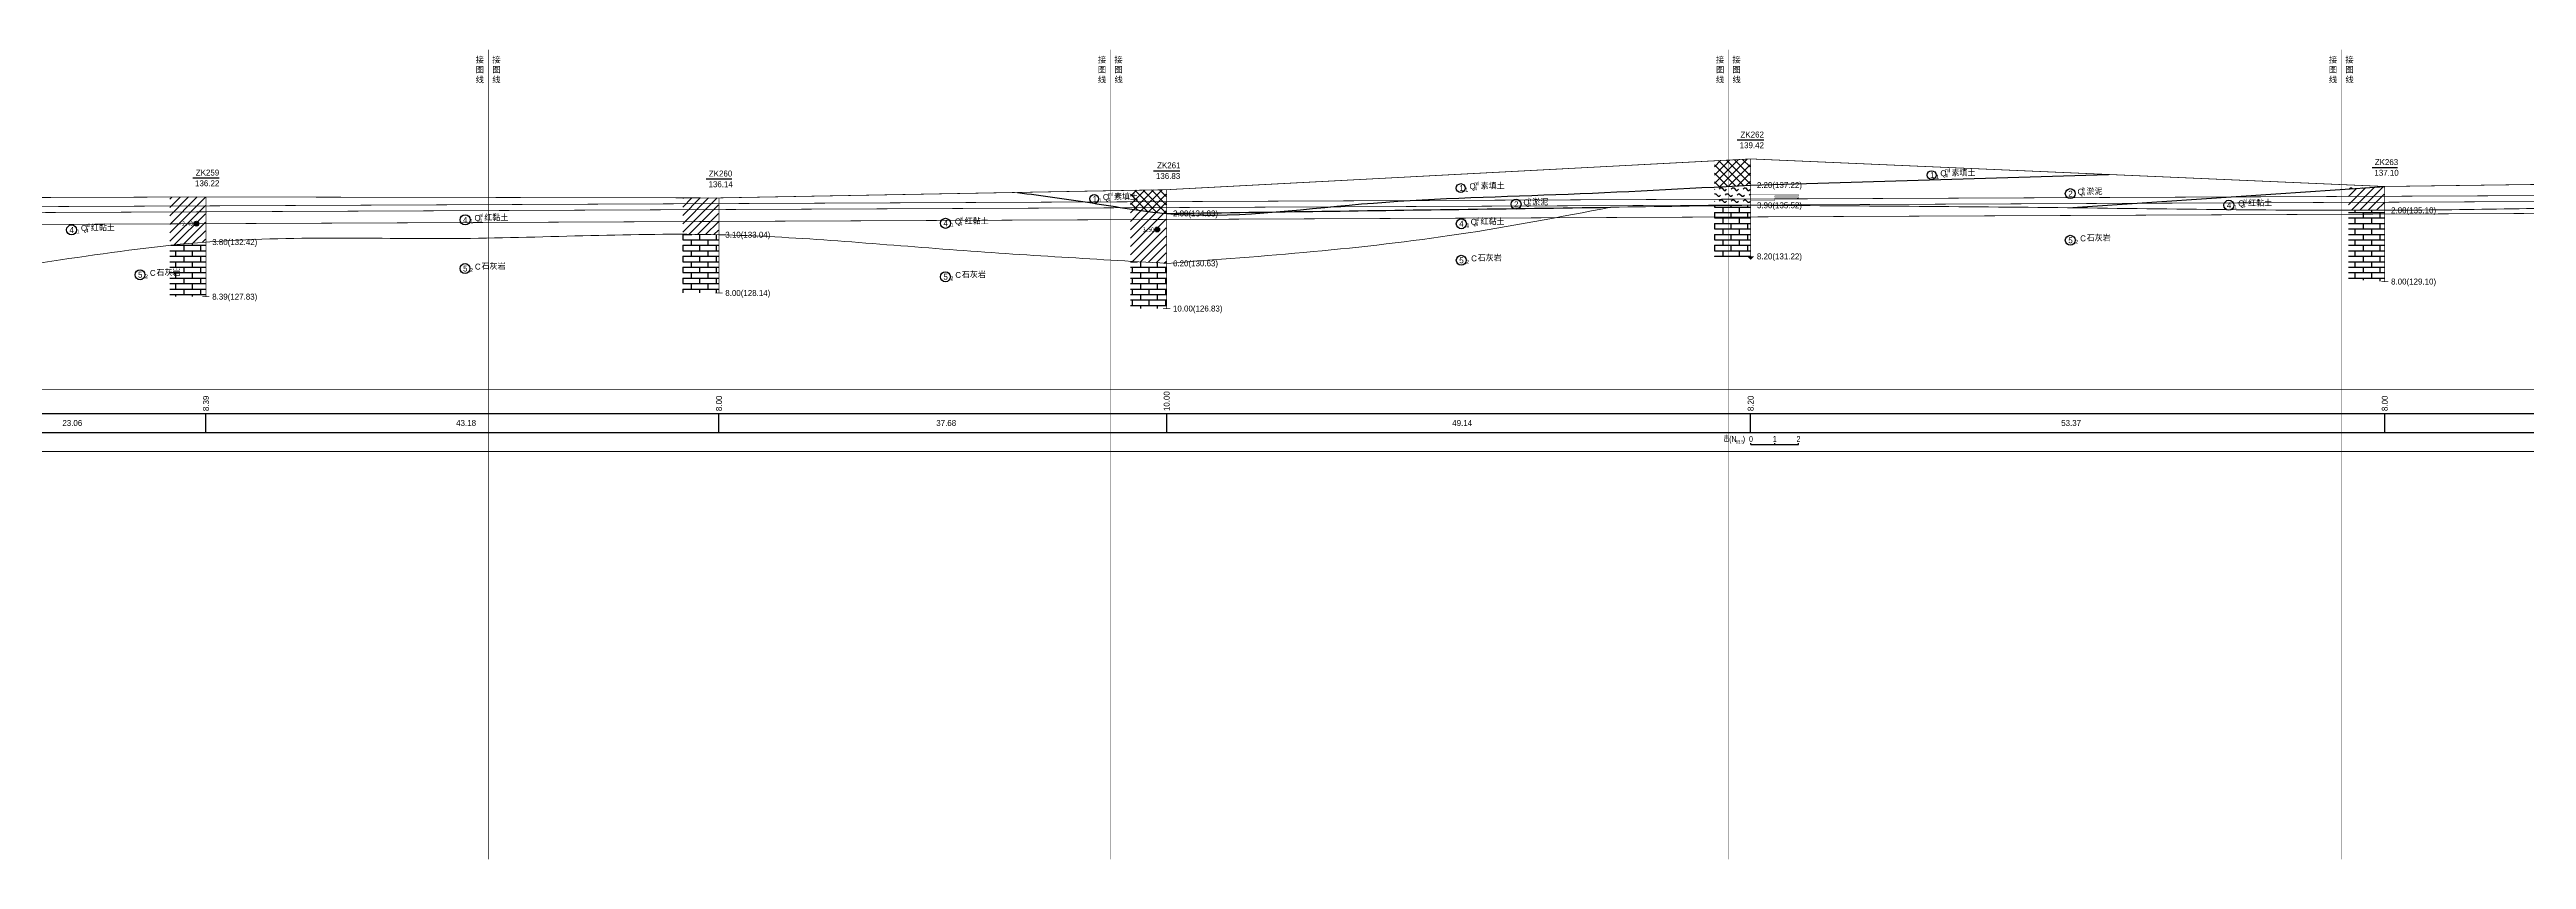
# Model space of a CAD drawing. Header units: inches. Extents: x -205 to 12199, y -11610 to -150.
# Drawn here: x 5246 to 6288, y -11602 to -11261 of the extents above; entities that cross this region are included whole.
import ezdxf
from ezdxf.enums import TextEntityAlignment as Align

# ---------------------------------------------------------------- set-up
doc = ezdxf.new("R2010")
doc.units = ezdxf.units.IN
doc.header["$MEASUREMENT"] = 0
for name, pattern in [('ACAD_ISO03W100', [30, 12, -18]), ('ACAD_ISO05W100', [34, 24, -3, 0.5, -3, 0.5, -3]), ('ACAD_ISO12W100', [21, 12, -3, 0, -3, 0, -3])]:
    doc.linetypes.add(name, pattern=pattern)
for name, color, linetype in [('GiCAD_PouMian', 7, 'Continuous'), ('GICAD_QUYANG', 7, 'Continuous'), ('地质-原位曲线', 7, 'Continuous'), ('地质-地层符号', 3, 'Continuous'), ('地质-地层线', 7, 'Continuous'), ('地质-地面线', 7, 'Continuous'), ('地质-填充花纹', 4, 'Continuous'), ('地质-文字', 7, 'Continuous'), ('地质-标注栏', 7, 'Continuous'), ('地质-钻孔', 7, 'Continuous'), ('管底', 7, 'Continuous'), ('红线', 1, 'ACAD_ISO05W100')]:
    doc.layers.add(name, color=color, linetype=linetype)
doc.styles.add('LZ_PMT_LINE', font='', dxfattribs={"height": 2})
doc.styles.get("Standard").update_dxf_attribs({"font": ''})
doc.styles.add('地层编号', font='Comfont.shx', dxfattribs={"width": 0.7, "height": 2.5, "bigfont": 'Hztxt12a.shx'})
doc.styles.add('层底标注', font='Comfont.shx', dxfattribs={"width": 0.7, "height": 2.5, "bigfont": 'Hztxt12a.shx'})
doc.styles.add('岩土名称', font='Comfont.shx', dxfattribs={"width": 0.7, "height": 2.5, "bigfont": 'Hztxt12a.shx'})
doc.styles.add('时代', font='Comfont.shx', dxfattribs={"width": 0.7, "height": 2.5, "bigfont": 'Hztxt12a.shx'})
doc.styles.add('标注栏数据', font='Comfont.shx', dxfattribs={"width": 0.7, "height": 2.5, "bigfont": 'Hztxt12a.shx'})
doc.styles.add('钻孔标注', font='Comfont.shx', dxfattribs={"width": 0.7, "height": 2.5, "bigfont": 'Hztxt12a.shx'})
doc.styles.get('LZ_PMT_LINE').set_extended_font_data('SimSun')
doc.styles.get('Standard').set_extended_font_data('SimSun')
doc.linetypes.add('bzhjcx', pattern='A,0.001,[2,XX1.shx,S=1,R=0,X=1,Y=0],-2', length=2.001)
doc.linetypes.add('swx', pattern='A,7,-1.5,["●",LZ_PMT_LINE,S=0.05,R=0,X=0,Y=0],-1.5', length=10)
pattern_1 = [(45, (0, 0), (-1.76776695, 1.76776695), [])]
pattern_2 = [(0, (0, 0), (0, 2.3), []), (90, (0, 0), (-3.5, 2.3), [2.3, -2.3])]
pattern_3 = [(45, (0, 0), (-1.76776695, 1.76776695), []), (135, (0, 0), (-1.76776695, -1.76776695), [])]
pattern_4 = [(45, (-1.5, 0), (-2.5000001, 2.5000001), [0.707107, -2.828427]), (0, (-1, 0.5), (2.5, 2.5), [0.5, -4.5]), (315, (-0.5, 0.5), (4.9999895, -1.06e-05), [1.414214, -2.12132]), (0, (0.5, -0.5), (2.5, 2.5), [0.5, -4.5]), (45, (1, -0.5), (-2.5000001, 2.5000001), [0.707107, -2.828427])]

# ---------------------------------------------------------------- blocks, each defined once
blk = doc.blocks.new('gkqy_yuan.dwg不标')
at = {"layer": 'GiCAD_PouMian'}
h = blk.add_hatch(color=7, dxfattribs=at)
edge = h.paths.add_edge_path()
edge.add_arc((0, 0), 1, 0, 360)
at = {"layer": 'GICAD_QUYANG', "color": 7}
blk.add_circle((0, 0), 1, dxfattribs=at)

msp = doc.modelspace()

# ---------------------------------------------------------------- hatches: boundary and pattern name
at = {"layer": '地质-填充花纹', "linetype": 'Continuous'}
h = msp.add_hatch(dxfattribs=at)
h.set_pattern_fill('GKSTT', scale=0.5, style=0, pattern_type=2)
h.set_pattern_definition(pattern_3)
h.paths.add_polyline_path([(5961.38192, -11318.27754), (5954.637, -11318.64036), (5949.64417, -11318.90805), (5946.38192, -11319.08205), (5946.38192, -11308.0678), (5961.38192, -11307.27727)])
h = msp.add_hatch(dxfattribs=at)
h.set_pattern_fill('GKYN', scale=0.5, style=0, pattern_type=2)
h.set_pattern_definition(pattern_4)
h.paths.add_polyline_path([(5961.38192, -11326.76761), (5953.75956, -11326.87463), (5948.76005, -11326.94482), (5946.38192, -11326.97821), (5946.38192, -11319.08205), (5949.64417, -11318.90805), (5954.637, -11318.64036), (5961.38192, -11318.27754)])
h = msp.add_hatch(dxfattribs=at)
h.set_pattern_fill('GKYN', scale=0.5, style=0, pattern_type=2)
h.set_pattern_definition(pattern_4)
h.paths.add_polyline_path([(6228.23199, -11318.85319), (6228.23199, -11318.88083), (6221.63494, -11319.32335), (6216.64615, -11319.65799), (6213.23199, -11319.88701), (6213.23199, -11318.20114)])
h = msp.add_hatch(dxfattribs=at)
h.set_pattern_fill('GKNXT', scale=0.5, style=0, pattern_type=2)
h.set_pattern_definition(pattern_1)
h.paths.add_polyline_path([(6228.23199, -11328.86481), (6220.05126, -11328.88939), (6215.05126, -11328.89465), (6213.23199, -11328.89408), (6213.23199, -11319.88701), (6216.64615, -11319.65799), (6221.63494, -11319.32335), (6228.23199, -11318.88083)])
h = msp.add_hatch(dxfattribs=at)
h.set_pattern_fill('GKNXT', scale=0.5, style=0, pattern_type=2)
h.set_pattern_definition(pattern_1)
h.paths.add_polyline_path([(5311.35817, -11342.28507), (5303.55721, -11342.94007), (5298.58043, -11343.42127), (5296.35817, -11343.65563), (5296.35817, -11323.31699), (5311.35817, -11323.26495)])
h = msp.add_hatch(dxfattribs=at)
h.set_pattern_fill('GKNXT', scale=0.5, style=0, pattern_type=2)
h.set_pattern_definition(pattern_1)
h.paths.add_polyline_path([(5527.25085, -11323.66363), (5527.25085, -11339.1598), (5519.53517, -11339.02727), (5514.53537, -11338.98472), (5512.25085, -11338.97902), (5512.25085, -11323.63583)])
h = msp.add_hatch(dxfattribs=at)
h.set_pattern_fill('GKSTT', scale=0.5, style=0, pattern_type=2)
h.set_pattern_definition(pattern_3)
h.paths.add_polyline_path([(5715.65987, -11330.1878), (5709.22806, -11329.51176), (5704.2704, -11328.86301), (5700.65987, -11328.33424), (5700.65987, -11320.49333), (5715.65987, -11320.21866)])
h = msp.add_hatch(dxfattribs=at)
h.set_pattern_fill('GKNXT', scale=0.5, style=0, pattern_type=2)
h.set_pattern_definition(pattern_1)
h.paths.add_polyline_path([(5704.2704, -11328.86301), (5709.22806, -11329.51176), (5715.65987, -11330.1878), (5715.65987, -11351.19954), (5706.52744, -11350.66854), (5701.53594, -11350.37719), (5700.65987, -11350.3258), (5700.65987, -11328.33424)])
h = msp.add_hatch(dxfattribs=at)
h.set_pattern_fill('GKSHY', scale=0.5, style=0, pattern_type=2)
h.set_pattern_definition(pattern_2)
h.paths.add_polyline_path([(5961.38192, -11348.2641), (5946.38192, -11348.2641), (5946.38192, -11326.97821), (5949.03946, -11326.9409), (5954.45769, -11326.86482), (5961.38192, -11326.78897)])
h = msp.add_hatch(dxfattribs=at)
h.set_pattern_fill('GKSHY', scale=0.5, style=0, pattern_type=2)
h.set_pattern_definition(pattern_2)
h.paths.add_polyline_path([(6228.23199, -11358.84903), (6223.35869, -11358.55605), (6218.23437, -11358.26795), (6213.23199, -11358.00477), (6213.23199, -11328.89408), (6215.05126, -11328.89465), (6220.05126, -11328.88939), (6228.23199, -11328.86481)])
h = msp.add_hatch(dxfattribs=at)
h.set_pattern_fill('GKSHY', scale=0.5, style=0, pattern_type=2)
h.set_pattern_definition(pattern_2)
h.paths.add_polyline_path([(5514.53537, -11338.98472), (5519.53517, -11339.02727), (5527.25085, -11339.1598), (5527.25085, -11363.66159), (5522.3625, -11363.61279), (5517.22383, -11363.57621), (5512.25085, -11363.55416), (5512.25085, -11338.97902)])
h = msp.add_hatch(dxfattribs=at)
h.set_pattern_fill('GKSHY', scale=0.5, style=0, pattern_type=2)
h.set_pattern_definition(pattern_2)
h.paths.add_polyline_path([(5311.35817, -11365.21408), (5296.35817, -11365.21408), (5296.35817, -11343.65563), (5298.58043, -11343.42127), (5303.55721, -11342.94007), (5311.35817, -11342.28507)])
h = msp.add_hatch(dxfattribs=at)
h.set_pattern_fill('GKSHY', scale=0.5, style=0, pattern_type=2)
h.set_pattern_definition(pattern_2)
h.paths.add_polyline_path([(5701.53594, -11350.37719), (5706.52744, -11350.66854), (5715.65987, -11351.19954), (5715.65987, -11370.21408), (5700.65987, -11370.21408), (5700.65987, -11350.3258)])

# ---------------------------------------------------------------- linework, layer by layer
at = {"layer": '地质-原位曲线', "color": 7, "linetype": 'Continuous'}
for p, q in [((5961.78174, -11427.36426), (5961.78174, -11426.86426)), ((5961.78174, -11427.36426), (5981.78174, -11427.36426)), ((5971.78174, -11427.36426), (5971.78174, -11426.86426)), ((5981.78174, -11427.36426), (5981.78174, -11426.86426))]:
    msp.add_line(p, q, dxfattribs=at)
at = {"layer": '地质-原位曲线', "color": 7, "linetype": 'Continuous', "const_width": 0.2, "flags": 128}
msp.add_lwpolyline([(5961.78174, -11322.26367), (5981.78174, -11322.26367), (5981.78174, -11322.76367), (5971.78174, -11322.76367), (5971.78174, -11323.26367), (5981.78174, -11323.26367), (5981.78174, -11323.76367), (5971.78174, -11323.76367), (5971.78174, -11324.26367), (5971.78174, -11324.26367), (5971.78174, -11324.76367), (5961.78174, -11324.76367)], dxfattribs=at)
at = {"layer": '地质-地层符号', "color": 7, "linetype": 'Continuous'}
for centre, major_axis in [((5839.64589, -11319.55009), (0, 1.875)), ((6037.77232, -11314.08588), (0, 1.875)), ((5685.38337, -11324.08908), (0, 1.875)), ((5862.92421, -11326.32882), (0, 2.08333)), ((6096.14028, -11321.86408), (0, 2.08333)), ((6162.89447, -11326.76924), (0, 2.125)), ((5255.08392, -11337.1391), (0, 2.125)), ((5420.67951, -11332.88909), (0, 2.125)), ((5622.83036, -11334.36408), (0, 2.125)), ((5839.89589, -11334.53909), (0, 2.125)), ((6096.14028, -11341.48908), (0, 2.08333)), ((5839.85423, -11349.91409), (0, 2.08333)), ((5283.86688, -11356.01759), (0, 2.08333)), ((5420.63784, -11353.37659), (0, 2.08333)), ((5622.78869, -11356.86408), (0, 2.08333))]:
    msp.add_ellipse(centre, major_axis=major_axis, ratio=1, dxfattribs=at)
at = {"layer": '地质-地层线', "color": 7, "lineweight": 25}
for points in [[(5653.10686, -11321.36408), (5684.50837, -11325.78908), (5715.90987, -11330.21408), (5797.81722, -11326.23075), (5879.72457, -11322.24742), (5961.63192, -11318.2641)], [(5961.63192, -11318.2641), (6036.89732, -11316.03588), (6112.16273, -11313.80766)], [(6095.05695, -11327.81408), (6161.76947, -11323.33907), (6228.48199, -11318.86406)]]:
    msp.add_spline(points, degree=3, dxfattribs=at)
at = {"layer": '地质-地层线', "color": 7, "linetype": 'bzhjcx', "lineweight": 0}
for points in [[(1106.15112, -11342.71405), (1142.36705, -11346.48905), (1178.58297, -11350.26405), (1273.33769, -11352.81408), (1368.0924, -11355.3641), (1442.62576, -11357.63076), (1517.15912, -11359.89741), (1591.69249, -11362.16406), (1689.29214, -11349.48906), (1786.8918, -11336.81407), (1875.79402, -11335.96406), (1964.69624, -11335.11406), (2053.59846, -11334.26405), (2160.70242, -11334.28908), (2267.80638, -11334.31411), (2373.42749, -11332.51412), (2479.0486, -11330.71412), (2583.52467, -11334.16412), (2688.00074, -11337.61412), (2767.56014, -11333.44743), (2847.11955, -11329.28074), (2926.67896, -11325.11406), (3006.37095, -11333.16408), (3032.93495, -11335.84741), (3086.06294, -11341.21409), (3163.81452, -11349.5141), (3241.5661, -11357.8141), (3320.22431, -11360.8016), (3398.88252, -11363.7891), (3477.54074, -11366.7766), (3556.19895, -11369.7641), (3641.39899, -11366.33077), (3724.66268, -11362.97548), (3726.59904, -11362.89745), (3811.79908, -11359.46412), (3896.37218, -11364.36409), (3980.94527, -11369.26405), (4054.81743, -11360.42656), (4128.68958, -11351.58908), (4149.79591, -11349.06408), (4202.56174, -11342.75159), (4276.4339, -11333.91411), (4356.83858, -11346.98552), (4370.23936, -11349.16409), (4464.04483, -11364.41407), (4561.42836, -11361.51409), (4658.81188, -11358.6141), (4743.95138, -11355.8141), (4829.09087, -11353.0141), (4914.23037, -11350.21411), (4999.36986, -11347.41411), (5097.83977, -11351.7891), (5196.30967, -11356.16409), (5253.95892, -11349.21409), (5311.60817, -11342.26408), (5419.55451, -11340.71409), (5527.50085, -11339.16409), (5621.70536, -11345.18908), (5715.90987, -11351.21408)], [(5715.90987, -11351.21408), (5838.77089, -11338.98909), (5902.64863, -11327.59223)], [(5961.63192, -11326.7641), (6095.05695, -11327.81408), (6228.48199, -11328.86406), (6328.92302, -11327.51407), (6429.36404, -11326.16409)]]:
    msp.add_spline(points, degree=3, dxfattribs=at)
at = {"layer": '地质-地层线', "color": 7, "lineweight": 25}
msp.add_open_spline([(5715.90987, -11330.21408), (5756.86355, -11329.63908), (5819.1098, -11328.76513), (5881.35605, -11327.89118), (5902.64863, -11327.59223)], degree=3, knots=[0, 0, 0, 0, 122.8731319399, 186.7571635698, 186.7571635698, 186.7571635698, 186.7571635698], dxfattribs=at)
at = {"layer": '地质-地层线', "color": 7, "linetype": 'bzhjcx', "lineweight": 0, "start_tangent": (0.9999014513, 0.0140387942), "end_tangent": (0.9999014513, 0.0140387942)}
msp.add_spline([(5902.64863, -11327.59223), (5961.63192, -11326.7641)], degree=3, dxfattribs=at)
at = {"layer": '地质-地面线', "color": 7, "linetype": 'Continuous', "const_width": 0.3}
msp.add_lwpolyline([(3811.79908, -11325.96412), (3980.94527, -11327.76405), (4276.4339, -11313.91411), (4464.04483, -11315.91407), (4658.81188, -11317.1141), (4999.36986, -11328.91411), (5196.30967, -11323.66409), (5311.60817, -11323.26408), (5527.50085, -11323.66409), (5715.90987, -11320.21408), (5961.63192, -11307.2641), (6228.48199, -11318.86406), (6429.36404, -11316.16409)], dxfattribs=at)
at = {"layer": '地质-标注栏', "color": 7, "linetype": 'Continuous', "const_width": 0.3}
for points in [[(419.52411, -11404.36426), (12199.09231, -11404.36426)], [(419.52411, -11430.36426), (12199.09231, -11430.36426)]]:
    msp.add_lwpolyline(points, dxfattribs=at)
at = {"layer": '地质-标注栏', "color": 7, "linetype": 'Continuous'}
for points in [[(419.52411, -11414.36426), (12199.09231, -11414.36426)], [(419.52411, -11422.36426), (12199.09231, -11422.36426)], [(5311.60817, -11422.36426), (5311.60817, -11414.36426)], [(5311.60817, -11422.36426), (5311.60817, -11414.36426)], [(5527.50085, -11422.36426), (5527.50085, -11414.36426)], [(5527.50085, -11422.36426), (5527.50085, -11414.36426)], [(5715.90987, -11422.36426), (5715.90987, -11414.36426)], [(5715.90987, -11422.36426), (5715.90987, -11414.36426)], [(5961.63192, -11422.36426), (5961.63192, -11414.36426)], [(5961.63192, -11422.36426), (5961.63192, -11414.36426)], [(6228.48199, -11422.36426), (6228.48199, -11414.36426)], [(6228.48199, -11422.36426), (6228.48199, -11414.36426)]]:
    msp.add_lwpolyline(points, dxfattribs=at)
at = {"layer": '地质-钻孔', "color": 7, "linetype": 'Continuous'}
for p, q in [((5956.01904, -11299.26367), (5967.24512, -11299.26367)), ((5306.03662, -11315.26367), (5317.17969, -11315.26367)), ((5522.09619, -11315.66406), (5532.90576, -11315.66406)), ((5710.37988, -11312.21387), (5721.43945, -11312.21387)), ((6223.11865, -11310.86426), (6233.84521, -11310.86426))]:
    msp.add_line(p, q, dxfattribs=at)
at = {"layer": '地质-钻孔', "color": 7, "const_width": 0.3, "flags": 128}
for points in [[(5961.63192, -11307.2641), (5961.63192, -11348.2641)], [(6228.48199, -11318.86406), (6228.48199, -11358.86406)], [(5311.60817, -11323.26408), (5311.60817, -11365.21408)], [(5527.50085, -11323.66409), (5527.50085, -11363.66409)], [(5715.90987, -11320.21408), (5715.90987, -11370.21408)]]:
    msp.add_lwpolyline(points, dxfattribs=at)
at = {"layer": '地质-钻孔', "color": 7, "linetype": 'Continuous', "const_width": 0.3, "flags": 128}
for points in [[(6226.98199, -11358.86406), (6229.98199, -11358.86406)], [(5310.10817, -11365.21408), (5313.10817, -11365.21408)], [(5526.00085, -11363.66409), (5529.00085, -11363.66409)], [(5714.40987, -11370.21408), (5717.40987, -11370.21408)]]:
    msp.add_lwpolyline(points, dxfattribs=at)
at = {"layer": '地质-钻孔', "color": 7, "linetype": 'Continuous'}
msp.add_solid([(5960.13192, -11348.2641), (5963.13192, -11348.2641), (5961.63192, -11349.7641)], dxfattribs=at)
at = {"layer": '管底', "linetype": 'swx', "const_width": 0.3}
for points in [[(775.59398, -11354.36011), (2694.48381, -11337.85709), (5006.99863, -11328.36543), (6821.76814, -11320.36449), (7998.16518, -11315.36394), (9188.61073, -11309.77644), (12189.45177, -11283.91182)], [(775.61548, -11356.86002), (2694.49969, -11340.35705), (5007.0089, -11330.86541), (6821.77916, -11322.86447), (7998.17581, -11317.86392), (9188.62737, -11312.27639), (12189.47332, -11286.41173)]]:
    msp.add_lwpolyline(points, dxfattribs=at)
at = {"layer": '管底', "linetype": 'ACAD_ISO12W100', "const_width": 0.3}
msp.add_lwpolyline([(459.512, -11362.87056), (2694.53145, -11345.35696), (5007.02942, -11335.86537), (6821.8012, -11327.86442), (7998.19706, -11322.86387), (9188.66065, -11317.27629), (12189.51642, -11291.41155)], dxfattribs=at)
at = {"layer": '红线', "linetype": 'ACAD_ISO03W100', "ltscale": 0.4, "const_width": 0.2}
for points in [[(5430.58912, -11261.35166), (5430.58912, -11601.90349)], [(5692.3999, -11261.35166), (5692.3999, -11601.90349)], [(5952.47301, -11261.35166), (5952.47301, -11601.90349)], [(6210.40462, -11261.35166), (6210.40462, -11601.90349)]]:
    msp.add_lwpolyline(points, dxfattribs=at)

# ---------------------------------------------------------------- block references
at = {"layer": '管底', "color": 7, "linetype": 'Continuous'}
for p in [(5307.60817, -11334.51408), (5711.90987, -11336.96408)]:
    msp.add_blockref('gkqy_yuan.dwg不标', p, dxfattribs=at)

# ---------------------------------------------------------------- texts
at = {"layer": '地质-原位曲线', "color": 7, "linetype": 'Continuous', "style": '标注栏数据', "width": 0.7}
for s, height, p in [('击', 2.5, (5950.26091, -11426.36426)), ('(N', 2.5, (5952.61091, -11426.36426)), ('63.5', 1.5, (5955.31924, -11426.98926)), (')', 2.5, (5958.33424, -11426.36426))]:
    msp.add_text(s, height=height, dxfattribs=at).set_placement(p)
for s, p in [('0', (5961.78174, -11426.36426)), ('1', (5971.78174, -11426.36426)), ('2', (5981.78174, -11426.36426))]:
    msp.add_text(s, height=2.5, dxfattribs=at).set_placement(p, align=Align.CENTER)
at = {"layer": '地质-地层符号', "color": 7, "linetype": 'Continuous'}
for s, height, style, p in [('1', 2.5, '地层编号', (5839.02089, -11320.80009)), ('1', 1.625, '地层编号', (5841.52089, -11321.00009)), ('Q', 2.5, '时代', (5843.33339, -11320.00009)), ('素填土', 2.5, '岩土名称', (5848.00006, -11320.00009)), ('1', 2.5, '地层编号', (6037.14732, -11315.33588)), ('1', 1.625, '地层编号', (6039.64732, -11315.53588)), ('Q', 2.5, '时代', (6041.45982, -11314.53588)), ('素填土', 2.5, '岩土名称', (6046.12649, -11314.53588)), ('1', 2.5, '地层编号', (5684.75837, -11325.33908)), ('1', 1.625, '地层编号', (5687.25837, -11325.53908)), ('Q', 2.5, '时代', (5689.07087, -11324.53908)), ('素填土', 2.5, '岩土名称', (5693.73753, -11324.53908)), ('2', 2.5, '地层编号', (5862.09088, -11327.57882)), ('Q', 2.5, '时代', (5866.00755, -11326.77882)), ('淤泥', 2.5, '岩土名称', (5869.75755, -11326.77882)), ('2', 2.5, '地层编号', (6095.30695, -11323.11408)), ('Q', 2.5, '时代', (6099.22362, -11322.31408)), ('淤泥', 2.5, '岩土名称', (6102.97362, -11322.31408)), ('4', 2.5, '地层编号', (6162.01947, -11328.01924)), ('1', 1.625, '地层编号', (6165.01947, -11328.21924)), ('Q', 2.5, '时代', (6166.83197, -11327.21924)), ('红黏土', 2.5, '岩土名称', (6170.95697, -11327.21924)), ('4', 2.5, '地层编号', (5254.20892, -11338.3891)), ('1', 1.625, '地层编号', (5257.20892, -11338.5891)), ('Q', 2.5, '时代', (5259.02142, -11337.5891)), ('红黏土', 2.5, '岩土名称', (5263.14642, -11337.5891)), ('4', 2.5, '地层编号', (5419.80451, -11334.13909)), ('1', 1.625, '地层编号', (5422.80451, -11334.33909)), ('Q', 2.5, '时代', (5424.61701, -11333.33909)), ('红黏土', 2.5, '岩土名称', (5428.74201, -11333.33909)), ('4', 2.5, '地层编号', (5621.95536, -11335.61408)), ('1', 1.625, '地层编号', (5624.95536, -11335.81408)), ('Q', 2.5, '时代', (5626.76786, -11334.81408)), ('红黏土', 2.5, '岩土名称', (5630.89286, -11334.81408)), ('4', 2.5, '地层编号', (5839.02089, -11335.78909)), ('1', 1.625, '地层编号', (5842.02089, -11335.98909)), ('Q', 2.5, '时代', (5843.83339, -11334.98909)), ('红黏土', 2.5, '岩土名称', (5847.95839, -11334.98909)), ('5', 2.5, '地层编号', (6095.30695, -11342.73908)), ('C', 2.5, '时代', (6100.30695, -11341.93908)), ('石灰岩', 2.5, '岩土名称', (6103.05695, -11341.93908)), ('5', 2.5, '地层编号', (5839.02089, -11351.16409)), ('2', 1.625, '地层编号', (5841.93756, -11351.36409)), ('C', 2.5, '时代', (5844.02089, -11350.36409)), ('石灰岩', 2.5, '岩土名称', (5846.77089, -11350.36409)), ('2', 1.625, '地层编号', (6098.22362, -11342.93908)), ('5', 2.5, '地层编号', (5283.03355, -11357.26759)), ('2', 1.625, '地层编号', (5285.95021, -11357.46759)), ('C', 2.5, '时代', (5288.03355, -11356.46759)), ('石灰岩', 2.5, '岩土名称', (5290.78355, -11356.46759)), ('5', 2.5, '地层编号', (5419.80451, -11354.62659)), ('2', 1.625, '地层编号', (5422.72117, -11354.82659)), ('C', 2.5, '时代', (5424.80451, -11353.82659)), ('石灰岩', 2.5, '岩土名称', (5427.55451, -11353.82659)), ('5', 2.5, '地层编号', (5621.95536, -11358.11408)), ('2', 1.625, '地层编号', (5624.87203, -11358.31408)), ('C', 2.5, '时代', (5626.95536, -11357.31408)), ('石灰岩', 2.5, '岩土名称', (5629.70536, -11357.31408))]:
    msp.add_text(s, height=height, dxfattribs=dict(at, style=style)).set_placement(p)
at = {"layer": '地质-地层符号', "color": 7, "linetype": 'Continuous', "style": '时代', "width": 0.8}
for s, p in [('4', (5845.36673, -11320.50009)), ('ml', (5845.36673, -11318.33342)), ('4', (6043.49315, -11315.03588)), ('ml', (6043.49315, -11312.86921)), ('h', (6101.25695, -11320.64741)), ('4', (5691.1042, -11325.03908)), ('ml', (5691.1042, -11322.87241)), ('4', (5868.04088, -11327.27882)), ('h', (5868.04088, -11325.11215)), ('4', (6101.25695, -11322.81408)), ('4', (6168.8653, -11327.71924)), ('al', (6168.8653, -11325.55257)), ('4', (5261.05475, -11338.0891)), ('al', (5261.05475, -11335.92243)), ('4', (5426.65034, -11333.83909)), ('al', (5426.65034, -11331.67242)), ('4', (5628.80119, -11335.31408)), ('al', (5628.80119, -11333.14742)), ('4', (5845.86673, -11335.48909)), ('al', (5845.86673, -11333.32242))]:
    msp.add_text(s, height=1.5, dxfattribs=at).set_placement(p)
at = {"layer": '地质-文字', "color": 7, "linetype": 'Continuous', "style": '层底标注'}
for s, p in [('2.20(137.22)', (5964.28192, -11319.5141)), ('2.00(134.83)', (5718.55987, -11331.46408)), ('3.90(135.52)', (5964.28192, -11328.0141)), ('2.00(135.10)', (6231.13199, -11330.11406)), ('3.10(133.04)', (5530.15085, -11340.41409)), ('3.80(132.42)', (5314.25817, -11343.51408)), ('6.20(130.63)', (5718.55987, -11352.46408)), ('8.20(131.22)', (5964.28192, -11349.5141)), ('8.00(129.10)', (6231.13199, -11360.11406)), ('8.39(127.83)', (5314.25817, -11366.46408)), ('8.00(128.14)', (5530.15085, -11364.91409)), ('10.00(126.83)', (5718.55987, -11371.46408))]:
    msp.add_text(s, height=2.5, dxfattribs=at).set_placement(p)
at = {"layer": '地质-标注栏', "color": 7, "linetype": 'Continuous', "style": '标注栏数据'}
for s, p in [('8.39', (5312.85817, -11413.36426)), ('8.00', (5528.75085, -11413.36426)), ('10.00', (5717.15987, -11413.36426)), ('8.20', (5962.88192, -11413.36426)), ('8.00', (6229.73199, -11413.36426))]:
    msp.add_text(s, height=2.5, rotation=90.0000025, dxfattribs=at).set_placement(p)
for s, p in [('23.06', (5251.19642, -11419.61426)), ('43.18', (5416.90868, -11419.61426)), ('37.68', (5618.94286, -11419.61426)), ('49.14', (5836.06673, -11419.61426)), ('53.37', (6092.32362, -11419.61426))]:
    msp.add_text(s, height=2.5, dxfattribs=at).set_placement(p)
at = {"layer": '地质-钻孔', "color": 7, "linetype": 'Continuous', "style": '钻孔标注'}
for s, p in [('ZK262', (5957.38192, -11298.2641)), ('ZK261', (5711.86821, -11311.21408)), ('139.42', (5957.01882, -11302.7641)), ('ZK263', (6224.27366, -11309.86406)), ('136.22', (5307.03674, -11318.76408)), ('ZK259', (5307.35817, -11314.26408)), ('136.14', (5523.09609, -11319.16409)), ('ZK260', (5523.25085, -11314.66409)), ('136.83', (5711.38011, -11315.71408)), ('137.10', (6224.11889, -11314.36406))]:
    msp.add_text(s, height=2.5, dxfattribs=at).set_placement(p)
at = {"layer": '管底', "color": 7, "linetype": 'Continuous', "width": 0.7}
for s, p in [('2.40', (5301.6037, -11335.51408)), ('3.50', (5705.9054, -11337.96408))]:
    msp.add_text(s, height=2, dxfattribs=at).set_placement(p)
at = {"layer": '红线', "char_height": 2.5, "attachment_point": 1}
for insert in [(5425.12874, -11264.2954), (5432.09406, -11264.2954), (5686.93952, -11264.2954), (5693.90484, -11264.2954), (5947.01263, -11264.2954), (5953.97795, -11264.2954), (6204.94423, -11264.2954), (6211.90955, -11264.2954)]:
    msp.add_mtext_dynamic_manual_height_columns('接图线', width=3.594619, gutter_width=12.5, heights=[0], dxfattribs=dict(at, insert=insert))

doc.saveas('drawing.dxf')
